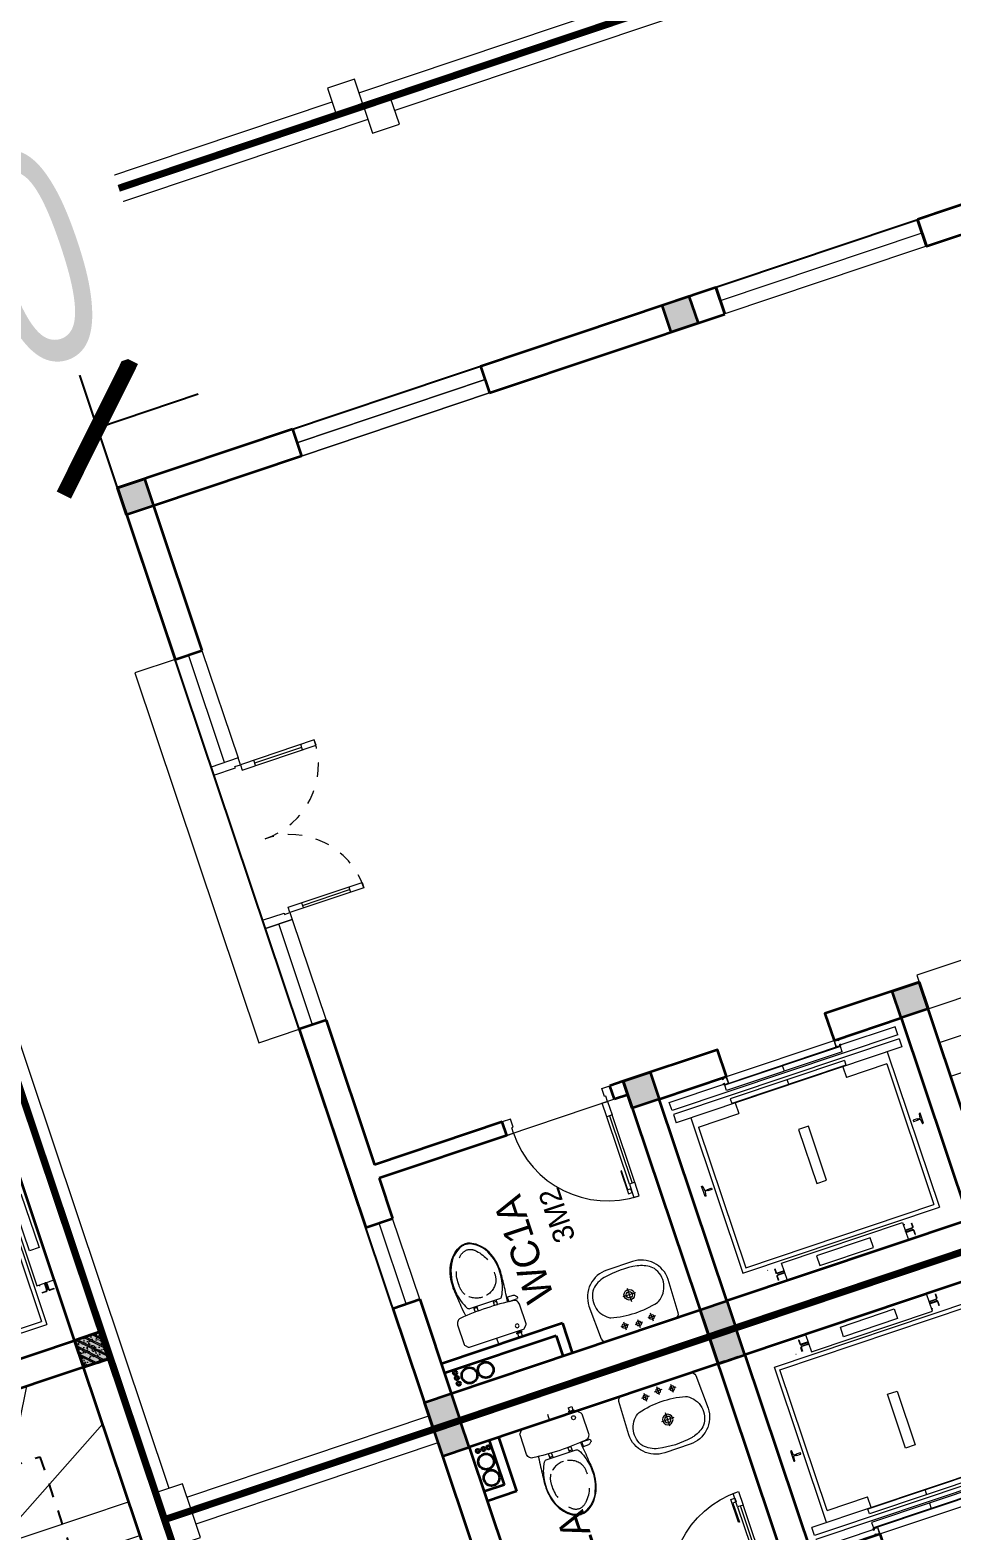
# Model space of a CAD drawing. Header units: metres. Extents: x 568336 to 569219, y 2065964 to 2066430.
# Drawn here: x 568581.2 to 568587.7, y 2066244.01 to 2066254.59 of the extents above; entities that cross this region are included whole.
import ezdxf

# ---------------------------------------------------------------- set-up
doc = ezdxf.new("R2010")
doc.units = ezdxf.units.M
for name, pattern in [('$AUDIT_BAD_LTYPE2', [0]), ('CENTER', [2, 1.25, -0.25, 0.25, -0.25]), ('DASHDOT2', [0.5, 0.25, -0.125, 0, -0.125]), ('HIDDEN', [0.375, 0.25, -0.125]), ('xref-thap C (mb tang 32-2)$0$HIDDEN', [0.375, 0.25, -0.125])]:
    doc.linetypes.add(name, pattern=pattern)
doc.layers.get('0').update_dxf_attribs({"linetype": 'CONTINUOUS'})
doc.layers.get('DEFPOINTS').update_dxf_attribs({"linetype": 'CONTINUOUS'})
doc.layers.add('-AREA', color=2, linetype='CONTINUOUS', plot=False)
for name, color, linetype, lineweight in [('-CENTER', 143, 'CENTER', 13), ('-CONCRETE', 1, 'CONTINUOUS', 35), ('-DIM', 9, 'CONTINUOUS', 13), ('-DOOR', 137, 'CONTINUOUS', 9), ('-FURNITURE', 46, 'CONTINUOUS', 9), ('-HATCH', 8, 'CONTINUOUS', 5), ('-LINE1', 7, 'CONTINUOUS', 18), ('-LINE2', 252, 'CONTINUOUS', 9), ('-STEEL1', 1, 'CONTINUOUS', 35), ('-TEXT', 7, 'CONTINUOUS', 15), ('-WALL', 4, 'CONTINUOUS', 35), ('text', 7, 'CONTINUOUS', 13), ('TEXT25', 2, 'CONTINUOUS', 13)]:
    doc.layers.add(name, color=color, linetype=linetype, lineweight=lineweight)
doc.layers.add('-RANH GIOI LO DAT', color=12, linetype='CONTINUOUS')
doc.layers.add('1-NETMANH', color=8, linetype='CONTINUOUS')
doc.styles.add('KTHUOC', font='', dxfattribs={"width": 0.8})
doc.styles.add('SVN_AVO_thuong', font='')
doc.styles.add('T1', font='', dxfattribs={"height": 200})
doc.styles.add('vnavanth', font='', dxfattribs={"width": 0.8})
doc.styles.get('KTHUOC').set_extended_font_data('.VnArial NarrowH')
doc.styles.get('SVN_AVO_thuong').set_extended_font_data('SVN-Avo')
doc.styles.get('T1').set_extended_font_data('VNgeometric Light')
doc.styles.get('vnavanth').set_extended_font_data('.VnAvantH')
doc.dimstyles.new('tien', dxfattribs={"dimscale": 0, "dimtxt": 1.5, "dimasz": 0.75, "dimexe": 0.45, "dimexo": 0, "dimgap": 0.25, "dimtad": 1, "dimzin": 1, "dimtxsty": 'KTHUOC', "dimblk1": 'ARCHTICK', "dimblk2": 'ARCHTICK', "dimsah": 1, "dimcen": 1, "dimdle": 0.45, "dimclrd": 37, "dimclre": 37, "dimclrt": 7, "dimaunit": 1, "dimadec": 0, "dimazin": 0, "dimtfac": 1, "dimtix": 1, "dimtofl": 0, "dimtmove": 2, "dimatfit": 3, "dimldrblk": 'ARCHTICK', "dimfxl": 1, "dimtfill": 1, "dimtolj": 1, "dimtzin": 1, "dimarcsym": 0})

# ---------------------------------------------------------------- blocks, each defined once
blk = doc.blocks.new('X-5M-DH-2-CORE$0$A$C75E80C28')
at = {"layer": '-LINE2', "linetype": 'Continuous', "ltscale": 2}
for p, q in [((-510.0000099998433, -21.5000000000291), (-510.0000099998579, -50.60000000000582)), ((-506.8000099998899, -21.5000000000291), (-510.0000099998433, -21.5000000000291)), ((-510.0000099998579, -108.5000000000291), (-510.0000099998433, -79.39999999999418)), ((-506.8000099998899, -21.5000000000291), (-506.8000099999044, -50.60000000000582)), ((-506.8000099999044, -108.5000000000291), (-506.8000099998899, -79.39999999999418)), ((-456.2000100000296, -56.79999999998836), (-500.6000099999364, -56.80000000001746)), ((-456.2000100000441, -60), (-500.600009999951, -60.0000000000291)), ((-456.2000100000296, -70), (-500.6000099999364, -70.0000000000291)), ((-456.2000100000296, -73.19999999995343), (-500.6000099999364, -73.19999999998254)), ((-453.2000100000441, -63), (-453.2000100000296, -67)), ((-450.0000099998579, -63), (-450.0000099998433, -67)), ((450.0000100000616, -63), (450.0000100000761, -67)), ((453.200010000015, -63), (453.2000100000296, -67)), ((456.2000100000296, -56.79999999998836), (500.6000100000529, -56.79999999998836)), ((456.200010000015, -60), (500.6000100000383, -60)), ((456.2000100000296, -70), (500.6000100000529, -70)), ((456.2000100000296, -73.19999999995343), (500.6000100000529, -73.19999999995343)), ((506.8000100001227, -21.5), (510.0000100000761, -21.5)), ((506.8000100001227, -21.5), (506.8000100001082, -50.59999999997672)), ((506.8000100001227, -108.5), (506.8000100001227, -79.39999999996508)), ((510.0000100000761, -21.5), (510.0000100000616, -50.59999999997672)), ((510.0000100000761, -108.5), (510.0000100000761, -79.39999999996508)), ((-731.0000002632733, -148.9999999649008), (730.9999997367267, -148.9999999649299)), ((-731.0000002698944, -1304.999999934109), (-731.0000002632733, -148.9999999649008)), ((-700.0000002632733, -178.9999999649008), (699.9999997367267, -178.9999999649299)), ((-700.0000002699089, -1224.999999934109), (-700.0000002632733, -178.9999999649008)), ((-556.8000102631631, -112.4999999912397), (-560.0000102631166, -112.4999999912397)), ((456.800009736864, -112.4999999912397), (460.0000097368174, -112.4999999912397)), ((699.9999997300911, -1224.999999934109), (699.9999997367267, -178.9999999649299)), ((730.9999997301056, -1304.999999934109), (730.9999997367267, -148.9999999649299)), ((-700.0000002699089, -1224.999999934109), (-400.0000002699089, -1224.999999934138)), ((-400.0000002698944, -1304.999999934138), (-400.0000002699089, -1224.999999934138)), ((699.9999997300911, -1224.999999934109), (399.9999997300911, -1224.999999934109)), ((399.9999997301056, -1304.999999934109), (399.9999997300911, -1224.999999934109)), ((839.9999997301056, -1304.999999934109), (-840.0000002698944, -1304.999999934109)), ((-840.0000002698944, -1364.999999934109), (-840.0000002698944, -1304.999999934109)), ((839.9999997301056, -1364.999999934109), (-840.0000002698944, -1364.999999934109)), ((424.9999997301056, -1308.999999934109), (-425.0000002698944, -1308.999999934109)), ((-425.0000002699089, -1342.999999934109), (-425.0000002698944, -1308.999999934109)), ((424.9999997300911, -1342.999999934109), (-425.0000002699089, -1342.999999934109)), ((-2.6989437174052e-07, -1308.999999934109), (-2.699089236557484e-07, -1342.999999934109)), ((424.9999997300911, -1342.999999934109), (424.9999997301056, -1308.999999934109)), ((839.9999997301056, -1364.999999934109), (839.9999997301056, -1304.999999934109)), ((839.9999997301056, -1394.999999934109), (-840.0000002698944, -1394.999999934109)), ((-840.0000002698944, -1394.999999934109), (-840.0000002698944, -1454.999999934109)), ((-840.0000002698944, -1454.999999934109), (-435.0000002698944, -1454.999999934109)), ((-435.0000002698944, -1449.999999934109), (-435.0000002699089, -1459.999999934109)), ((-435.0000002698944, -1449.999999934109), (-400.0000002698944, -1449.999999934138)), ((-435.0000002699089, -1459.999999934109), (-425.0000002699089, -1459.999999934109)), ((-433.4000002698012, -1451.599999934086), (-433.4000002698012, -1458.399999934074)), ((-433.4000002698012, -1451.599999934086), (-401.6000002697547, -1451.599999934086)), ((-433.4000002698012, -1458.399999934074), (-425.0000002698944, -1458.399999934074)), ((429.9999997300911, -1405.999999934138), (-430.0000002699089, -1405.999999934109)), ((-430.0000002699089, -1405.999999934109), (-430.0000002698944, -1445.999999934109)), ((429.9999997301056, -1445.999999934138), (-430.0000002698944, -1445.999999934109)), ((-425.0000002698944, -1458.399999934074), (-425.0000002699089, -1459.999999934109)), ((-401.6000002697547, -1451.599999934086), (-401.6000002697256, -1498.399999934074)), ((399.9999997301056, -1449.999999934109), (-400.0000002698944, -1449.999999934138)), ((-400.0000002698944, -1449.999999934138), (-400.0000002698653, -1499.999999934138)), ((-2.699089236557484e-07, -1405.999999934109), (-2.6989437174052e-07, -1445.999999934109)), ((399.9999997301056, -1449.999999934109), (399.9999997301347, -1499.999999934109)), ((434.9999997301056, -1449.999999934109), (399.9999997301056, -1449.999999934109)), ((401.5999997301988, -1451.599999934086), (401.5999997302279, -1498.399999934074)), ((433.3999997302453, -1451.599999934086), (401.5999997301988, -1451.599999934086)), ((433.3999997302453, -1458.399999934074), (424.9999997301056, -1458.399999934074)), ((424.9999997301056, -1458.399999934074), (424.9999997301056, -1459.999999934109)), ((434.9999997301056, -1459.999999934109), (424.9999997301056, -1459.999999934109)), ((429.9999997300911, -1405.999999934138), (429.9999997301056, -1445.999999934138)), ((433.3999997302453, -1451.599999934086), (433.3999997302453, -1458.399999934074)), ((434.9999997301056, -1449.999999934109), (434.9999997301056, -1459.999999934109)), ((839.9999997301056, -1454.999999934109), (434.9999997301056, -1454.999999934109)), ((839.9999997301056, -1394.999999934109), (839.9999997301056, -1454.999999934109)), ((-435.0000002698653, -1489.999999934109), (-435.0000002698653, -1499.999999934109)), ((-435.0000002698653, -1489.999999934109), (-425.0000002698653, -1489.999999934109)), ((-435.0000002698653, -1499.999999934109), (-400.0000002698653, -1499.999999934138)), ((-433.4000002697721, -1491.599999934086), (-433.4000002697721, -1498.399999934074)), ((-433.4000002697721, -1491.599999934086), (-425.0000002698653, -1491.599999934086)), ((-433.4000002697721, -1498.399999934074), (-401.6000002697256, -1498.399999934074)), ((-425.0000002698653, -1489.999999934109), (-425.0000002698653, -1491.599999934086)), ((434.9999997301347, -1499.999999934109), (399.9999997301347, -1499.999999934109)), ((433.3999997302744, -1498.399999934074), (401.5999997302279, -1498.399999934074)), ((424.9999997301347, -1489.999999934109), (424.9999997301347, -1491.599999934086)), ((434.9999997301347, -1489.999999934109), (424.9999997301347, -1489.999999934109)), ((433.3999997302744, -1491.599999934086), (424.9999997301347, -1491.599999934086)), ((433.3999997302744, -1491.599999934086), (433.3999997302744, -1498.399999934074)), ((434.9999997301347, -1489.999999934109), (434.9999997301347, -1499.999999934109))]:
    blk.add_line(p, q, dxfattribs=at)
for points in [[(-450.0000000000146, 0), (-450, -130), (450, -130), (449.9999999999854, 0)], [(-200, -29), (200.0000000001164, -29), (200.0000000001164, -101), (-200, -101)], [(-36.0000002632587, -583.9999999649008), (35.9999997367413, -583.9999999649008), (35.99999973675585, -983.9999999649008), (-36.00000026324415, -983.9999999649008)]]:
    blk.add_lwpolyline(points, close=True, dxfattribs=at)
for points in [[(-780.0000002632587, -788.9999999649008), (-751.0000002632587, -788.9999999649299, 0.414213562373095), (-750.0000002632733, -787.9999999649008), (-750.0000002632587, -783.9999999649008), (-750.0000002632587, -779.9999999649008, 0.414213562373095), (-751.0000002632733, -778.9999999649299), (-780.0000002632733, -778.9999999649881, -0.2569775838576673), (-784.1207396915852, -781.9399999648449), (-797.9000002631656, -781.939999964874, -0.414213562373095), (-800.9000002631656, -778.939999964874), (-804.0000002632587, -749.4999999649008, 0.414213562373095), (-807.0000002632587, -746.4999999649008), (-812.0000002632587, -746.4999999649008), (-812.0000002632587, -783.9999999649008), (-812.0000002632587, -821.4999999649008), (-807.0000002632587, -821.4999999649008, 0.414213562373095), (-804.0000002632587, -818.4999999649008), (-800.9000002631656, -789.0599999648693, -0.414213562373095), (-797.9000002631656, -786.0599999648693), (-784.1207396915852, -786.0599999648402, -0.2569775838576673), (-780.0000002632587, -788.9999999647553)], [(779.9999997367413, -788.9999999649299), (750.9999997367413, -788.9999999649008, -0.414213562373095), (749.9999997367267, -787.9999999649299), (749.9999997367413, -783.9999999649299), (749.9999997367413, -779.9999999649299, -0.414213562373095), (750.9999997367267, -778.9999999649008), (779.9999997368432, -778.9999999650172, 0.2569775838576673), (784.1207391653006, -781.939999964874), (797.899999736881, -781.9399999648449, 0.414213562373095), (800.899999736881, -778.9399999648449), (803.9999997367413, -749.4999999649008, -0.414213562373095), (806.9999997367413, -746.4999999649008), (811.9999997367413, -746.4999999649008), (811.9999997367413, -783.9999999649008), (811.9999997367413, -821.4999999649008), (806.9999997367413, -821.4999999649008, -0.414213562373095), (803.9999997367413, -818.4999999649008), (800.899999736881, -789.0599999648402, 0.414213562373095), (797.899999736881, -786.0599999648402), (784.1207391653006, -786.0599999648693, 0.2569775838576672), (779.9999997368577, -788.9999999647844)]]:
    blk.add_lwpolyline(points, format="xyb", dxfattribs=at)
for centre, radius, start, end in [((-500.600009999951, -50.60000000000582), 9.400000000001475, 180, 270), ((-500.6000099999364, -79.39999999999418), 9.399999999997844, 90, 180), ((-500.600009999951, -50.60000000000582), 6.200000000004374, 180, 270), ((-500.6000099999364, -79.39999999999418), 6.19999999999734, 90, 180), ((-456.2000100000441, -63), 6.19999999999713, 0, 90), ((-456.2000100000441, -63), 3.000000000000045, 0, 90), ((-456.2000100000296, -67), 6.20000000000076, 270, 0), ((-456.2000100000296, -67), 2.999999999999834, 270, 0), ((456.200010000015, -63), 6.19999999999713, 90, 180), ((456.2000100000296, -67), 6.20000000000076, 180, 270), ((456.200010000015, -63), 3.000000000000045, 90, 180), ((456.2000100000296, -67), 2.999999999999834, 180, 270), ((500.6000100000383, -50.59999999997672), 6.200000000004374, 270, 0), ((500.6000100000383, -50.59999999997672), 9.400000000001475, 270, 0), ((500.6000100000529, -79.39999999996508), 9.399999999997844, 0, 90), ((500.6000100000529, -79.39999999996508), 6.19999999999734, 0, 90)]:
    blk.add_arc(centre, radius, start, end, dxfattribs=at)
blk = doc.blocks.new('A$C5C575821')
at = {"layer": '-CONCRETE'}
h = blk.add_hatch(color=256, dxfattribs=at)
h.dxf.hatch_style = 1
h.paths.add_polyline_path([(-0.00237559899687767, 200.0000000000146), (-0.00237559899687767, 1.455191522836685e-11), (199.9976244010031, 1.455191522836685e-11), (199.9976244010031, 200.0000000000146)])
blk.add_lwpolyline([(-0.00237559899687767, 1.455191522836685e-11), (199.9976244010031, 1.455191522836685e-11), (199.9976244010031, 200.0000000000146), (-0.00237559899687767, 200.0000000000146)], close=True, dxfattribs=at)
blk = doc.blocks.new('A$C3F71457E')
at = {"layer": '-CONCRETE'}
blk.add_lwpolyline([(-8.760252967476845e-09, -100.0000002632005), (0, 400), (-1500, 400.0000000000582), (-1500.00000001755, -1399.999999999942), (-1.754960976541042e-08, -1400), (-7.895869202911854e-08, -900.0000002632005), (199.9999999912397, -900.0000002982852), (199.9999999824504, -1600), (-1700.00000001755, -1600), (-1700, 600), (200, 600), (199.9999999912397, -100.0000002982852), (6.140908226370811e-08, -100.0000002632005)], dxfattribs=at)
at = {"layer": '-LINE1'}
blk.add_line((-7.895869202911854e-08, -900.0000002632005), (-8.760252967476845e-09, -100.0000002632005), dxfattribs=at)
at = {"layer": '-WALL'}
for p in [(-1699.997624401003, 399.9999999999854), (0.00237559899687767, 399.9999999999854), (-1699.997624401081, -1599.999999999959), (0.002375601565972829, -1600.000000021305)]:
    blk.add_blockref('A$C5C575821', p, dxfattribs=at)
at = {"color": 2, "rotation": 90}
blk.add_blockref('X-5M-DH-2-CORE$0$A$C75E80C28', (-1500.00000000876, -499.9999999999418), dxfattribs=at)
blk = doc.blocks.new('A$C18091ED7')
for p, q in [((9.957147995010018e-09, -42.13376978135784), (0, -3.786117304116488e-07)), ((146.1412317672475, -26.59467297248193), (179.181621938591, -26.59467296488583)), ((146.1412317672475, -26.59467297248193), (146.1412317680188, -30.17859706786112)), ((146.1412317680188, -30.17859706786112), (165.7503655985456, -30.17859706340823)), ((153.0594147269658, -36.79204952501459), (146.1412317680188, -30.17859706786112)), ((152.3191092506386, -2.717133611440659e-07), (152.3191092568413, -26.59467297093943)), ((152.3191092506386, -2.717133611440659e-07), (179.1816219322718, -2.654269337654114e-07)), ((153.0594147269658, -36.79204952501459), (165.7503656001572, -36.79204952192958)), ((153.0594147275151, -39.73033438943094), (153.0594147269658, -36.79204952501459)), ((153.0594147275151, -39.73033438943094), (178.4413164740145, -39.73033438349376)), ((153.0594147275151, -39.73033438943094), (178.4413164740145, -39.73033438349376)), ((153.0594147275151, -39.73033438943094), (153.0594147281554, -42.13376974494895)), ((185.3594994290725, -30.17859705851879), (165.7503655985456, -30.17859706340823)), ((178.4413164733487, -36.79204951884458), (165.7503656001572, -36.79204952192958)), ((185.3594994290725, -30.17859705851879), (178.4413164733487, -36.79204951884458)), ((178.4413164733487, -36.79204951884458), (178.4413164740145, -39.73033438349376)), ((178.4413164740145, -39.73033438349376), (178.4413164746547, -42.1337697392446)), ((179.1816219322718, -2.654269337654114e-07), (179.181621938591, -26.59467296488583)), ((179.181621938591, -26.59467296488583), (185.3594994283012, -26.59467296337243)), ((185.3594994283012, -26.59467296337243), (185.3594994290725, -30.17859705851879)), ((-83.25994817525861, -267.3592828898691), (-83.259948167517, -299.9634285944048)), ((-83.25994817257379, -278.4883151478134), (-83.25994817046012, -287.6388527823146)), ((-60.91100930959874, -290.0299398849311), (-83.25994816994717, -290.0299398901407)), ((-62.88950393904452, -265.3807882612164), (-81.28145355204106, -265.3807882657275)), ((-60.91100931491019, -267.3592828844266), (-60.91100930728498, -299.9634285889624)), ((60.9110093945892, -267.3592828557594), (60.9110094022144, -299.9634285600623)), ((60.91100939990065, -290.029939856031), (83.25994826024908, -290.0299398510542)), ((62.88950401780676, -265.3807882316178), (81.2814536308033, -265.3807882273395)), ((83.25994825493763, -267.3592828505498), (83.25994826256283, -299.9634285550856)), ((83.25994825750604, -278.488315108727), (83.2599482596197, -287.6388527429954)), ((165.3959958605519, -261.9873972070927), (165.3959958671003, -289.7349902229907)), ((167.8691141396885, -259.5142789271486), (228.0810223811895, -259.5142789128586)), ((167.8691141472664, -292.2081085020036), (206.7175896017579, -292.2081084926904)), ((230.5541406641933, -274.3229751045001), (230.5541406613593, -261.9873971916386))]:
    blk.add_line(p, q)
for points in [[(230.0000000517721, -218.5046414944518, -0.1374073801801567), (225.4781190853137, -234.6482587013161), (221.7949787454636, -240.7070387715066, -0.2360805181595358), (198.2560902649639, -255.4947853636986, -0.0519608230665726), (-198.2560901437319, -255.4947854572965, -0.236080518165078), (-221.7949786317113, -240.7070388760185), (-225.4781189743626, -234.6482588077488, -0.1374073801809237), (-229.9999999484608, -218.5046416030382), (-229.9999999831671, -71.98694829508895, -0.1989123673786679), (-226.3782021181105, -63.2431547633314), (-208.8906150607545, -45.75556769772083, -0.1989123673792025), (-200.1468215308087, -42.13376982865157), (9.971699910238385e-09, -42.13376978135784), (200.1468215506357, -42.13376973403501, -0.1989123673792025), (208.8906150822841, -45.75556759897154), (226.3782021480001, -63.24315465634572, -0.1989123673791691), (230.0000000170658, -71.98694818626973)], [(144.14367173758, -618.9627606730501, -0.2124047892419209), (26.30999211127346, -734.491494372196, -0.0276853236339062), (-0.5628229983012716, -738.609219571983, -0.0222792448073508), (-26.30999181118386, -734.4914943844487, -0.2124047892421136), (-144.1436714920528, -618.9627607410075, -0.1427957259999892), (-167.2376623962118, -428.0139674870588, -0.0930051380368448), (-127.9331820271946, -309.1271633332653, -0.2564387014614383), (-111.240849547703, -299.9634286007786), (4.746470949612558e-08, -299.9634285748762), (111.2408496426324, -299.9634285482753, -0.2564387014619951), (127.933182126606, -309.1271632729331, -0.0930051380368741), (167.2376625517572, -428.0139674081001, -0.1427957260000456)]]:
    blk.add_lwpolyline(points, format="xyb", close=True)
at = {"linetype": 'xref-thap C (mb tang 32-2)$0$HIDDEN', "ltscale": 100}
blk.add_lwpolyline([(61.00044987679576, -669.0176259216969, -0.1990312026443698), (1.417429302819073e-07, -698.769823720475, -0.1990312026443799), (-61.00044960746891, -669.0176259504806, -0.2189240232571595), (-131.9321382956405, -478.313622940972, -0.1537914605682739), (-112.4681372026971, -403.989815428853, -0.2367011859554165), (5.876427167095244e-08, -347.5870280214876, -0.2367011859554843), (112.4681373467611, -403.9898153757968, -0.1537914605681893), (131.9321384748619, -478.313622878748, -0.2189240232571754)], format="xyb", close=True, dxfattribs=at)
blk.add_circle((165.7503656100234, -78.39166221523192), 13.90362011701458)
for centre, radius, start, end in [((-81.28145355158267, -267.3592828894034), 1.978494623656905, 90.00000001354867, 180.0000000133402), ((-62.88950393858613, -267.3592828848923), 1.978494623656905, 1.334021322268115e-08, 90.00000001354867), ((62.88950401826514, -267.3592828552937), 1.978494623656905, 90.00000001354867, 180.0000000133402), ((81.28145363126168, -267.3592828510155), 1.978494623656905, 1.334021322268115e-08, 90.00000001354867), ((167.8691141402633, -261.9873972065106), 2.473118279571131, 90.00000001354867, 180.0000000133402), ((167.8691141466952, -289.7349902224087), 2.473118279571131, 180.0000000133402, 270.0000000135486), ((206.717589598069, -276.6690117186226), 15.53909677420133, 270.0000000135486, 306.4658507565522), ((168.3527972659103, -224.7572911087773), 80.08895368617857, 306.4658507565522, 320.3122930343796), ((228.0810223845983, -274.3229751050822), 2.473118279571131, 320.3122930343796, 1.334021322268115e-08)]:
    blk.add_arc(centre, radius, start, end)
for points, knots in [([(-155.6468228230951, -259.4535552573798), (-156.6353001506941, -267.2522313103836), (-164.2940232875517, -328.394745314552), (-169.1545302536251, -385.0939582949213), (-183.68571763406, -527.7705276800843), (-135.602968026873, -679.1126648240606), (-50.29344375100118, -735.2493608418445), (-19.70048385594782, -741.0901266933652), (1.531116140540689e-07, -743.6724421556864)], [130.6139379315478, 130.6139379315478, 130.6139379315478, 130.6139379315478, 152.8521090939923, 311.1293507817257, 417.703951170228, 561.3833927516608, 697.6926317810714, 710.812262267882, 710.812262267882, 710.812262267882, 710.812262267882]), ([(155.6468228994709, -259.4535551877343), (156.6353002305841, -267.2522312389628), (164.2940233960289, -328.3947452375724), (169.1545303888706, -385.0939582149149), (183.6857178367027, -527.7705275934422), (135.6029683008201, -679.1126647599449), (50.29344405157826, -735.2493608178338), (19.70048415924612, -741.0901266841101), (1.530679583083838e-07, -743.6724421554536)], [130.613937934949, 130.613937934949, 130.613937934949, 130.613937934949, 152.8521090939923, 311.1293507817257, 417.703951170228, 561.3833927516608, 697.6926317810714, 710.812262267882, 710.812262267882, 710.812262267882, 710.812262267882])]:
    blk.add_open_spline(points, degree=3, knots=knots)
blk = doc.blocks.new('*U18')
at = {"linetype": '$AUDIT_BAD_LTYPE2'}
for p, q in [((70, 100), (69.99999999999999, 599.9999999999982)), ((89.99999999999999, 599.9999999999982), (90, 100))]:
    blk.add_line(p, q, dxfattribs=at)
for points in [[(49.99999999999999, 599.9999999999982), (89.99999999999999, 599.9999999999982), (89.99999999999999, 699.9999999999982), (49.99999999999999, 699.9999999999982), (49.99999999999999, 599.9999999999982)], [(49.99999999999999, 602.9059272893337), (50, 100)], [(50, 100), (90, 100), (90, 0), (50, 0), (50, 100)]]:
    blk.add_lwpolyline(points)
for points in [[(118.2698876160139, 494.5156181119073), (118.2698876160139, 664.1349438079906), (89.99999999999999, 664.1349438079906), (89.99999999999999, 635.8650561920058), (112.6159100928053, 635.8650561920058), (112.6159100928053, 494.5156181119073)], [(0, 0), (50, 0), (50, -40), (60, -40), (60, -100.0001724930698), (0, -100.0001724930698)], [(799.9999999999982, 7.105427357601134e-15), (749.9999999999982, 7.105427357601134e-15), (749.9999999999982, -40), (739.9999999999982, -40), (739.9999999999982, -100.0001724930698), (799.9999999999982, -100.0001724930698)]]:
    blk.add_lwpolyline(points, close=True)
at = {"linetype": '$AUDIT_BAD_LTYPE2', "ltscale": 0.3}
blk.add_arc((50, 0), 699.9999999999982, 0, 90, dxfattribs=at)
blk = doc.blocks.new('A$C4ace49fd')
for p, q in [((195.0000362145074, 382.7262792410475), (195.0000362145074, 442.8621556685976)), ((267.3150646772119, 428.5036235379957), (323.9098246101057, 428.5036235379957)), ((295.0000362145074, 397.7262792410038), (295.0000362145074, 457.8621556685684)), ((395.0000362144201, 382.7262792410475), (395.0000362144201, 442.8621556685976)), ((167.3150646772119, 413.5036235380248), (223.9098246101057, 413.5036235380248)), ((367.3150646772119, 413.5036235380248), (423.909824610193, 413.5036235380248)), ((248.878101051203, 214.809703738807), (342.0929997641942, 214.809703738807)), ((295.0000362145074, 165.4084015273256), (295.0000362145074, 263.9644212280764))]:
    blk.add_line(p, q)
for points in [[(0, 199.9999999999854, 0.4142135623730951), (200, -1.455191522836685e-11), (389.9999999999418, -1.455191522836685e-11, 0.4142135623730951), (589.9999999999418, 199.9999999999854), (581.0512658710359, 446.0901885431813, 0.4097994549518753), (551.0711533617578, 474.9999999999854), (38.92891906714067, 474.9999999999854, 0.4036072201438357), (8.94873412878951, 446.0901885431813)], [(176.634552330419, 39.7484321846714, 0.09077342783643912), (424.2613903667079, 42.82284094158967, 0.1498865017082378), (521.3666006048443, 96.04628407930431, 0.4307216577035757), (481.9063814581605, 321.2626293200155, 0.08063720347495155), (470.217626080208, 326.5247144485911, 0.1277315864282508), (124.5233141639037, 329.2879201060714, 0.07420783728193123), (113.6209024494747, 324.7523191320797, 0.4430921134254459), (68.63339939509751, 96.04628407930431, 0.1336395095905137), (154.042415008531, 45.63158827564621, 0.0336171722527546)]]:
    blk.add_lwpolyline(points, format="xyb", close=True)
for centre, radius in [((195.0000362145074, 413.5036235380248), 17.5), ((295.0000362145074, 428.5036235379957), 17.5), ((395.0000362144201, 413.5036235380248), 17.5), ((295.0000362145074, 214.809703738807), 37.50000000000001), ((295.0000362145074, 214.809703738807), 22.50000000000001), ((295.0000362145074, 214.809703738807), 22.50000000000001)]:
    blk.add_circle(centre, radius)
blk = doc.blocks.new('M17-T1')
at = {"layer": '-CONCRETE'}
for centre, radius in [((204858.0021091265, -22268.51409283467, 5.66516857499076e-09), 55), ((204978.8445593317, -22268.51409283467, 5.66516857499076e-09), 55), ((205069.3413674294, -22237.68733486068, 5.66516857499076e-09), 13), ((205069.3413674294, -22279.43675287673, 5.66516857499076e-09), 13), ((205069.3413674294, -22317.70673982659, 5.66516857499076e-09), 13)]:
    blk.add_circle(centre, radius, dxfattribs=at)
at = {"layer": '-LINE1', "ltscale": 10}
blk.add_lwpolyline([(205112.6449371913, -20188.65296813799), (205312.6449371913, -20188.65296813799), (205312.6449371913, -19988.65296813799), (205112.6449371913, -19988.65296813799)], close=True, dxfattribs=at)
at = {"layer": '-LINE1'}
blk.add_lwpolyline([(205212.6449372232, -21988.65296802623), (205212.6449371945, -20188.65296813799)], dxfattribs=at)
at = {"layer": '-RANH GIOI LO DAT', "linetype": 'HIDDEN', "ltscale": 10, "const_width": 50}
blk.add_lwpolyline([(199311.2922678299, -37992.77481386682), (205312.6449374761, -37853.14986137766), (205312.6449371913, -19988.65296813799), (194312.6449370133, -19988.65296804917), (194312.6449368876, -33109.07124499034)], close=True, dxfattribs=at)
at = {"layer": '-WALL'}
for p, q in [((205312.6449371875, -21988.65296803042), (204292.644937185, -21988.65296803042)), ((205312.6449371875, -35452.50040426978), (205312.6449371875, -21988.65296803042)), ((205112.6449371875, -22188.65296803042), (204292.6449371849, -22188.65296803042)), ((204712.6449373978, -22408.65296804835), (204712.6449373978, -22188.65296804858)), ((204782.6449373978, -22338.65296804835), (204782.6449373978, -22188.65296804835)), ((205112.6449371875, -24088.65296803042), (205112.6449371875, -22188.65296803042)), ((204712.6449373978, -22408.65296804835), (205112.6449371875, -22408.65296804835)), ((204782.6449373978, -22338.65296804835), (205112.6449371875, -22338.65296804835)), ((205112.6449371875, -24038.81714547053), (205112.6449371875, -24188.65296803042))]:
    blk.add_line(p, q, dxfattribs=at)
at = {"layer": '-DOOR', "xscale": -1, "rotation": 270}
blk.add_blockref('*U18', (203512.6449371674, -23938.81714544911), dxfattribs=at)
at = {"layer": '-FURNITURE', "rotation": 270}
blk.add_blockref('A$C18091ED7', (205154.7787069688, -22785.68728332315), dxfattribs=at)
at = {"layer": '-FURNITURE', "xscale": -1, "rotation": 270}
blk.add_blockref('A$C4ace49fd', (204637.6449371875, -23872.27198272152), dxfattribs=at)
at = {"layer": '-WALL'}
blk.add_blockref('A$C5C575821', (205112.6473128033, -22188.65297044395), dxfattribs=at)
at = {"layer": '-WALL', "rotation": 180}
blk.add_blockref('A$C3F71457E', (203612.6449371699, -25638.81714547053), dxfattribs=at)
at = {"layer": '-TEXT', "color": 2, "style": 'vnavanth'}
blk.add_text('wc1A', height=199.9591899200177, dxfattribs=at).set_placement((203675.8483212982, -22809.25628053956))
blk = doc.blocks.new('*U45')
for p, q in [((-1110.000000000007, 450.0000000000036), (-1150.000000000007, 450.0000000000036)), ((-1130.000000000007, 100), (-1130.000000000007, 450.0000000000036)), ((-89.99999999999997, 450.0000000000036), (-49.99999999999996, 450.0000000000036)), ((-70, 100), (-69.99999999999997, 450.0000000000036)), ((-1110.000000000007, 100), (-1150.000000000007, 100)), ((-90, 100), (-50, 100))]:
    blk.add_line(p, q)
for points in [[(-1150.000000000007, 0), (-1110.000000000007, 0), (-1110.000000000007, 550.0000000000036), (-1150.000000000007, 550.0000000000036)], [(-50, 0), (-90, 0), (-89.99999999999997, 550.0000000000036), (-49.99999999999996, 550.0000000000036)], [(-1200.000000000007, -200.0526511982753), (-1140.000000000007, -200.0526511982753), (-1140.000000000007, -40), (-1150.000000000007, -40), (-1150.000000000007, 0), (-1200.000000000007, 0)], [(0, -200.0526511982753), (-60, -200.0526511982753), (-60, -40), (-50, -40), (-50, 0), (0, 0)]]:
    blk.add_lwpolyline(points, close=True)
at = {"linetype": 'HIDDEN', "ltscale": 0.1}
for centre, radius, start, end in [((-1150.000000000894, -9.604186855958593e-10), 550.0000000010929, 7.0167092985349e-15, 89.99996073224847), ((-49.99999999985441, -2.328580127074637e-10), 550.0000000003703, 90.00003926775153, 180)]:
    blk.add_arc(centre, radius, start, end, dxfattribs=at)
blk = doc.blocks.new('M16-T1')
at = {"layer": '-AREA'}
blk.add_lwpolyline([(202036.3422501265, 31273.43923095104), (195036.3422501348, 31273.43923101895), (195036.3422501348, 44573.4276600494), (202036.3422502678, 44573.42765997164)], close=True, dxfattribs=at)
at = {"layer": '-CONCRETE'}
for centre, radius in [((195316.20337505, 44210.88344784162, 5.66516857499076e-09), 55), ((195285.3766170771, 44301.38025593967, 5.66516857499076e-09), 13), ((195327.1260350931, 44301.38025593921, 5.66516857499076e-09), 13), ((195365.3960220428, 44301.38025593886, 5.66516857499076e-09), 13), ((195316.2033750487, 44090.04099763639, 5.66516857499076e-09), 55)]:
    blk.add_circle(centre, radius, dxfattribs=at)
at = {"layer": '-DOOR'}
for p, q in [((198011.3422502677, 44573.28558036708), (200761.342250268, 44573.21537858958)), ((201836.4355374751, 41873.38599632993), (201836.4355374884, 43273.38599632993)), ((201836.6302221456, 43273.38605163664), (201836.6302052063, 41873.38605163641)), ((201936.4355374751, 41873.38599632877), (201936.4355374884, 43273.38599632877)), ((201936.5222207788, 43273.385996329), (201936.5222038395, 41873.38599632877)), ((202036.414219412, 43273.38599632795), (202036.4142024727, 41873.38599632772)), ((202036.4355374751, 41873.38599632772), (202036.4355374884, 43273.38599632772)), ((201936.8847292633, 40123.42951942608), (201936.7335321004, 38623.15699198504)), ((201837.1696449853, 38123.42767619842), (201837.1604042264, 38623.42767611297)), ((202036.7555932972, 38123.43136484979), (202036.7463525382, 38623.43136476434))]:
    blk.add_line(p, q, dxfattribs=at)
for points in [[(196536.3422502678, 44573.39952366974), (195936.3422502678, 44573.39952367649), (195936.3422502655, 44373.42766004137), (196536.3422502655, 44373.42766003462)], [(198011.3422502679, 44573.23292905686), (198761.3422502679, 44573.23292904848), (198761.3422502656, 44373.28558038187), (198011.3422502657, 44373.28558039025)], [(199961.3422502679, 44573.23292903521), (200761.3422502677, 44573.23292902636), (200761.3422502655, 44373.28558035975), (199961.3422502656, 44373.2855803686)], [(201836.8751746223, 36623.43040159985), (201836.7173830174, 40123.45382540545), (202036.7173840594, 40123.45382536831), (202036.8751756644, 36623.43040156236)]]:
    blk.add_lwpolyline(points, close=True, dxfattribs=at)
for points in [[(195936.3422502666, 44473.42766004137), (196536.3422502666, 44473.4135918523)], [(198011.3422502668, 44473.25925472344), (198761.3422502669, 44473.25925471447)], [(199961.3422502668, 44473.2592547019), (200761.3422502668, 44473.25925469224)]]:
    blk.add_lwpolyline(points, dxfattribs=at)
at = {"layer": '-LINE1'}
for p, q in [((196236.3422502206, 40323.40892854345), (196236.3422501929, 37823.40159131994)), ((196486.3422502206, 40323.40892854065), (196486.3422502095, 39323.40892854065)), ((196736.3422502206, 40323.40892853797), (196736.3422502095, 39323.40892853797)), ((196986.3422502206, 40323.40892853518), (196936.4763799143, 40323.40892853576)), ((196986.3422502095, 39323.40892853506), (196986.3422502206, 40323.40892853518))]:
    blk.add_line(p, q, dxfattribs=at)
at = {"layer": '-LINE1', "ltscale": 10}
for points in [[(195036.3446258684, 46373.42766000016), (195236.3446258684, 46373.42766000016), (195236.3446258684, 46573.42766000016), (195036.3446258684, 46573.42766000016)], [(203836.3446250929, 41873.42766009353), (204036.3446250929, 41873.42766009353), (204036.3446250929, 42073.42766009353), (203836.3446250929, 42073.42766009353)]]:
    blk.add_lwpolyline(points, close=True, dxfattribs=at)
at = {"layer": '-LINE1'}
for points in [[(199336.3446258684, 46473.42765994777), (195236.3446258684, 46473.42765999777)], [(195136.344625874, 46373.42766000016), (195136.3446259235, 44573.42766005028)], [(203936.3446251407, 42073.42766009353), (203936.344625095, 46373.42766009353)], [(200761.342250268, 44573.21537858958), (200761.3422502713, 44873.21537858958), (198011.3422502711, 44873.21537862008), (198011.3422502677, 44573.35578208009)], [(203936.3446251884, 37573.42766009353), (203936.3446251428, 41873.42766009353)]]:
    blk.add_lwpolyline(points, dxfattribs=at)
at = {"layer": '-LINE2'}
blk.add_line((196836.4763805761, 42623.40737224196), (196836.1283376887, 43423.40735857666), dxfattribs=at)
at = {"layer": '-RANH GIOI LO DAT', "linetype": 'HIDDEN', "ltscale": 10, "const_width": 50}
blk.add_lwpolyline([(204036.3446252802, 28918.3209899721), (204036.3446250929, 46573.4276598905), (195036.3446258684, 46573.42766000016), (195036.3446263599, 28708.93076681381)], close=True, dxfattribs=at)
at = {"layer": '-WALL'}
for p, q in [((195936.3422502678, 44573.42766004137), (195036.3422502678, 44573.42766005138)), ((195036.3422501348, 31272.43923103682), (195036.3422502678, 44573.42766005138)), ((195936.3422502678, 44573.42766004137), (195936.3422502655, 44373.42766004137)), ((198011.3422502677, 44573.32605567703), (196536.3422502678, 44573.39952366974)), ((196536.3422502678, 44573.39952366974), (196536.3422502655, 44373.42766003462)), ((198011.3422502655, 44373.36900222546), (198011.3422502677, 44573.32605567703)), ((202036.3422502678, 44573.42765997373), (200761.342250268, 44573.25922008196)), ((200761.342250268, 44573.25922008196), (200761.3422502655, 44373.26234208327)), ((202036.4355374884, 43273.38599632772), (202036.3422502678, 44573.42765997373)), ((195936.3422502655, 44373.42766004137), (195236.3422502655, 44373.42766004906)), ((195236.3422502655, 44373.42766004917), (195236.342250245, 42523.40892855462)), ((195386.3422502563, 43543.42766004743), (195386.3422502599, 44373.42766004929)), ((195456.3422502555, 43473.42766004673), (195456.3422502599, 44373.42766004859)), ((196836.4763799184, 44373.42766003136), (196536.3422502655, 44373.42766003462)), ((196836.4763799198, 43423.40892853693), (196836.4763799185, 44373.42766003136)), ((198011.3422502655, 44373.36900222546), (196936.4763799184, 44373.42766003031)), ((196936.4763799197, 43423.40892855322), (196936.4763799184, 44373.42766003031)), ((201836.3422502655, 44373.42765997595), (200761.3422502655, 44373.26234208327)), ((201836.6302221456, 43273.38599632993), (201836.3422502655, 44373.42765997595)), ((195386.3422502563, 43543.42766004743), (195236.3422502563, 43543.42766004906)), ((195456.3422502555, 43473.42766004673), (195236.3422502556, 43473.42766004906)), ((196836.4763797675, 43423.40892853693), (196936.4765522606, 43423.40892855334)), ((202036.3117118311, 43273.38599632772), (201836.3117118311, 43273.38599632993)), ((196836.4763799211, 42523.40892853565), (196836.476379921, 42623.40892853693)), ((196836.476379899, 42623.40892853693), (196936.4765523921, 42623.40892855334)), ((196936.4763799211, 42523.40892853576), (196936.4763799209, 42623.40892855334)), ((201836.6594866668, 41873.38599632993), (201836.3547239491, 40123.45382540552)), ((202036.5569875499, 41873.38599632772), (201836.55698755, 41873.38599632993)), ((202036.6594866668, 41873.38599632772), (202036.3422502205, 40123.42951942503)), ((202036.3547234264, 40123.43135778268), (201836.3547238006, 40123.42766147899)), ((201837.055443754, 40123.42951942713), (202036.7140147726, 40123.42951942503))]:
    blk.add_line(p, q, dxfattribs=at)
at = {"layer": '-WALL', "color": 250}
blk.add_line((201836.3516385666, 38623.16403231735), (202036.3622264827, 38623.15699198388), dxfattribs=at)
at = {"layer": '-WALL'}
blk.add_lwpolyline([(202036.3622264827, 38623.15699198388), (201836.3446257919, 38623.15699198609), (201836.3446257864, 38123.16403231735), (202036.3622264771, 38123.16403231525)], close=True, dxfattribs=at)
at = {"layer": '-DOOR'}
for name, p, rotation in [('*U45', (198761.3422502656, 44373.21537872369), 180), ('*U18', (196836.476379899, 42623.40737224196), 90.0000000094138)]:
    blk.add_blockref(name, p, dxfattribs=dict(at, rotation=rotation))
at = {"layer": '-FURNITURE', "xscale": -1, "rotation": 90}
blk.add_blockref('A$C18091ED7', (195462.0698307886, 43947.05198496452), dxfattribs=at)
at = {"layer": '-FURNITURE', "rotation": 90.00000000000001}
blk.add_blockref('A$C4ace49fd', (195711.3422502466, 42667.03821149014), dxfattribs=at)
at = {"layer": '-WALL', "xscale": -1}
for p in [(195236.3422502656, 44373.4276600494), (202036.3422502656, 44373.42765997385), (202036.3422502207, 40323.40892847918)]:
    blk.add_blockref('A$C5C575821', p, dxfattribs=at)
at = {"layer": '-WALL', "xscale": -1, "rotation": 180}
blk.add_blockref('A$C3F71457E', (196736.4763799209, 40923.40892853797), dxfattribs=at)
at = {"layer": 'TEXT25'}
for s, height, style, p in [('WC1A', 200, 'SVN_AVO_thuong', (195650.159455255, 43466.55483583885)), ('3M2', 150, 'T1', (195994.5176582365, 43193.4354631491))]:
    blk.add_text(s, height=height, rotation=1.005123984043621e-08, dxfattribs=dict(at, style=style)).set_placement(p)
blk = doc.blocks.new('M10-T1')
at = {"layer": '-LINE1'}
for points in [[(195863.3220136166, -350837.9838428497), (195863.3220131397, -354937.9838423729)], [(195863.3220136166, -355137.9838428497), (195863.3220131397, -359237.9838428497)]]:
    blk.add_lwpolyline(points, dxfattribs=at)
at = {"layer": '-LINE1', "linetype": 'Continuous', "ltscale": 10}
blk.add_lwpolyline([(195763.3220131397, -355137.9838423729), (195963.3220131397, -355137.9838423729), (195963.3220131397, -354937.9838423729), (195763.3220131397, -354937.9838423729)], close=True, dxfattribs=at)
at = {"layer": '-RANH GIOI LO DAT', "linetype": 'HIDDEN', "ltscale": 10, "const_width": 50.00000000000002}
blk.add_lwpolyline([(204763.3220133781, -368083.8869714737), (204763.3220133781, -350637.9838423729), (195763.3220131397, -350637.9838423729), (195763.2125694752, -368293.2797417641)], close=True, dxfattribs=at)
blk = doc.blocks.new('_ArchTick')
at = {"color": 0, "linetype": 'ByBlock', "const_width": 0.15}
blk.add_lwpolyline([(-0.5, -0.5), (0.5, 0.5)], dxfattribs=at)
blk = doc.blocks.new('*D175')
at = {"color": 37, "lineweight": -2, "transparency": 16777216}
for p, q in [((568596.653449346, 2066248.958251309), (568597.5899483934, 2066246.167687226)), ((568584.4098345542, 2066242.219172823), (568597.8733950113, 2066246.737474919)), ((568584.0431231995, 2066244.726290288), (568584.9796222469, 2066241.935726205))]:
    blk.add_line(p, q, dxfattribs=at)
at = {"layer": 'DEFPOINTS', "color": 0, "transparency": 16777216}
for p in [(568596.653449346, 2066248.958251309), (568597.446777856, 2066246.594304382), (568584.0431231995, 2066244.726290288)]:
    blk.add_point(p, dxfattribs=at)
at = {"color": 37, "lineweight": -2, "transparency": 16777216, "xscale": 0.75, "yscale": 0.75, "zscale": 0.75}
for p, rotation in [((568597.446777856, 2066246.594304382), 18.55148950034476), ((568584.8364517095, 2066242.362343361), 198.5514895003448)]:
    blk.add_blockref('_ArchTick', p, dxfattribs=dict(at, rotation=rotation))
at = {"color": 7, "transparency": 16777216, "insert": (568590.7752787704, 2066245.569925748), "char_height": 1.5, "attachment_point": 5, "rotation": 18.55148950034476, "style": 'KTHUOC', "bg_fill": 3, "box_fill_scale": 1.1, "bg_fill_color": 256, "bg_fill_true_color": 13158600, "bg_fill_transparency": 0}
blk.add_mtext('\\A1;13,30 ', dxfattribs=at)
blk = doc.blocks.new('*D177')
at = {"color": 37, "lineweight": -2, "transparency": 16777216}
for p, q in [((568581.8160247646, 2066251.362556752), (568581.5311779393, 2066252.213756593)), ((568581.6739827726, 2066251.787016883), (568582.3852156218, 2066252.025024939)), ((568579.9185030095, 2066250.72756715), (568579.6336561841, 2066251.578766992)), ((568579.7764610174, 2066251.152027282), (568579.0652281685, 2066250.914019227))]:
    blk.add_line(p, q, dxfattribs=at)
at = {"layer": 'DEFPOINTS', "color": 0, "transparency": 16777216}
for p in [(568579.7764610174, 2066251.152027282), (568579.9185030095, 2066250.72756715)]:
    blk.add_point(p, dxfattribs=at)
at = {"color": 37, "lineweight": -2, "transparency": 16777216, "xscale": 0.75, "yscale": 0.75, "zscale": 0.75}
for p, rotation in [((568581.6739827726, 2066251.787016883), 198.5023815481057), ((568579.7764610174, 2066251.152027282), 18.50238154810565)]:
    blk.add_blockref('_ArchTick', p, dxfattribs=dict(at, rotation=rotation))
at = {"color": 7, "transparency": 16777216, "insert": (568580.3598216242, 2066252.561437543), "char_height": 1.5, "attachment_point": 5, "rotation": 18.502381548105642, "style": 'KTHUOC', "bg_fill": 3, "box_fill_scale": 1.1, "bg_fill_color": 256, "bg_fill_true_color": 13158600, "bg_fill_transparency": 0}
blk.add_mtext('\\A1;2,00 ', dxfattribs=at)
at = {"layer": 'DEFPOINTS', "color": 0, "transparency": 16777216}
blk.add_point((568581.8160247646, 2066251.362556752), dxfattribs=at)
blk = doc.blocks.new('A$Cf949713d')
at = {"layer": '-LINE1', "lineweight": 18}
for p, q in [((4.101713756797835, 3250.000324489571), (4.071269666601438, 1250.000324200024)), ((1004.08159186726, 2250.000324489571), (4.052242110366933, 2250.000324489571)), ((1004.081591867027, 2000.000324489643), (4.052242110134102, 2000.000324489643)), ((1004.081591867493, 1750.000324489643), (4.052242110599764, 1750.000324489643)), ((1004.081591867493, 1500.000324489643), (4.052242110599764, 1500.000324489643)), ((1004.081591867493, 1250.000324489658), (4.052242110599764, 1250.000324489658)), ((1004.081591867493, 1000.000324489658), (438.5074325119203, 1000.000324489658))]:
    blk.add_line(p, q, dxfattribs=at)
at = {"layer": '-LINE1'}
for p, q in [((1753.654815993912, 3250.000324489571), (4.101713756797835, 3250.000324489571)), ((1004.08159186726, 2250.000324489578), (426.7313226789993, 3250.000324488647)), ((1004.08159186726, 3250.000324489578), (1004.08159186726, 2250.000324489578)), ((1253.93933324283, 2250.000324489578), (1253.93933324283, 3250.000324489578)), ((1253.93933324283, 3250.000324489578), (1253.93933324283, 2250.000324489578)), ((1503.7970746184, 2250.000324489578), (1503.7970746184, 3250.000324489578)), ((1503.7970746184, 3250.000324489578), (1503.797074618342, 2250.000324489585)), ((1753.654815993912, 2250.000324489578), (1753.654815993912, 3250.000324489578)), ((1753.654815993912, 3250.000324489571), (1753.654815993854, 2200.000324489571)), ((1004.08159186726, 2250.000324489578), (4.101713756943354, 2827.338976301369)), ((1004.081591866707, 780.1918206954942), (1004.08159186726, 2250.000324489571)), ((1004.08159186726, 2250.000324489571), (1753.654815993854, 2250.000324489571)), ((1054.08159186726, 2200.000324489571), (1054.081591867143, 759.1871894446376)), ((1054.08159186726, 2200.000324489571), (1753.654815993854, 2200.000324489571))]:
    blk.add_line(p, q, dxfattribs=at)
at = {"layer": '-WALL'}
for p, q in [((425.7637618370354, 1031.581816884347), (0.0003850747598335147, 1235.290601278452)), ((504.7281945508439, 1160.155448393089), (503.4056394263171, 839.1689376479553)), ((570.4268913173582, 962.3669621986701), (504.7281945508439, 1160.155448393089)), ((503.4056394263171, 839.1689376479553), (425.7637618370354, 1031.581816884347)), ((1054.081591867143, 759.1871894446376), (570.4268913173582, 962.3669621986701))]:
    blk.add_line(p, q, dxfattribs=at)
at = {"layer": '1-NETMANH', "linetype": 'DASHDOT2'}
for p, q in [((4.071016107860487, 1233.342985901632), (4.052242110221414, 0.00032448965794174)), ((438.5074325119203, 1000.000324489658), (4.052242110599764, 1000.000324489658)), ((1004.081591868104, 750.0003244896579), (4.052242111210944, 750.0003244896579)), ((1004.081591866416, 0.00032448965794174), (1004.081591866707, 780.1918206954942)), ((1054.081591867056, 0.00032448965794174), (1054.081591867143, 759.1871894446449)), ((1004.081591868715, 500.0003244896579), (4.052242111822125, 500.0003244896579)), ((1004.081591867231, 250.0003244896579), (4.052242110337829, 250.0003244896579)), ((1054.081591867056, 0.00032448965794174), (4.052242110221414, 0.00032448965794174))]:
    blk.add_line(p, q, dxfattribs=at)
blk.add_lwpolyline([(1331.125210567086, 2750.240522766566), (496.2588641860057, 2750.240522766566), (501.8692660082306, 1250.000324489658), (501.8692660082306, 1250.000324489658), (1004.081591866794, 1500.000324489643), (1004.081591866794, 1500.000324489643)], dxfattribs=at)
at = {"layer": '-TEXT', "color": 2, "style": 'vnavanth'}
for s, p in [('2', (1350.618914397666, 2697.735181333082)), ('1', (1600.476655773178, 2697.735181333082))]:
    blk.add_text(s, height=99.97959496000885, dxfattribs=at).set_placement(p)
blk = doc.blocks.new('18x35')
at = {"layer": '-HATCH'}
h = blk.add_hatch(dxfattribs=at)
h.set_pattern_fill('CHAU-01', color=256, scale=10, angle=-1.272221872585407e-14, pattern_type=2)
h.set_pattern_definition([(49.99999999999999, (0, 0), (71.72601826007535, -6.275213498259527), [7.5, -82.5]), (355, (0, 0), (-13.87513336129999, 75.21921337000119), [6, -66]), (100.4514, (5.977167999997619, -0.5229339999999638), (57.85093817140217, 68.94395420609534), [6.374019000000001, -70.1142112]), (46.18419999999998, (0, 20), (106.7241048625644, -16.55190143290183), [11.25, -123.75]), (96.63559999999998, (8.89367449999554, 18.62066930000003), (93.46627055487036, 97.41178709004416), [9.561028799999994, -105.1713]), (351.1842, (0, 20), (93.46619451336275, 97.41186009253245), [9, -99]), (20.99999999999998, (10, 15), (59.69070521184616, -40.2618890665339), [7.5, -82.5]), (326.0000000000001, (10, 15), (24.33153319215819, 72.5150045046853), [6, -66]), (71.45139999999999, (14.97422329999972, 11.64483940000002), (84.022262858149, 32.25304967099522), [6.374019000000001, -70.1142112]), (37.49999999999998, (0, 0), (1.215985531729074, 33.28938538313115), [0, -65.19999999999999, 0, -67, 0, -66.25]), (7.499999999999987, (0, 0), (26.30695374421487, 39.44117118823602), [0, -38.2, 0, -63.7, 0, -25.25]), (327.5, (-22.30000000000291, 0), (53.3822436172409, -2.255487173437988), [0, -25, 0, -78, 0, -103.5]), (317.5, (-32.30000000000291, 0), (58.31861693423862, 10.01049823323176), [0, -32.5, 0, -51.8, 0, -73.5]), (44.99999999999999, (0, 0), (-30.05203820042826, 30.05203820042828), []), (44.99999999999999, (0, 12.25), (-30.05203820042826, 30.05203820042828), [])])
h.paths.add_polyline_path([(96508.03118051568, 47993.04977023201), (96508.03118051568, 47793.04977023201), (96708.03118051568, 47793.04977023201), (96708.03118051568, 47993.04977023201)])
at = {"layer": '-STEEL1'}
blk.add_lwpolyline([(96508.03118051568, 47793.04977023201), (96708.03118051568, 47793.04977023201), (96708.03118051568, 47993.04977023201), (96508.03118051568, 47993.04977023201)], close=True, dxfattribs=at)
blk = doc.blocks.new('M1-T1')
at = {"layer": '-CONCRETE', "color": 1, "linetype": 'HIDDEN', "ltscale": 10, "const_width": 50}
blk.add_lwpolyline([(191581.7177010371, 50951.98888872014), (197581.6939540912, 50951.98888872005), (197581.7429788466, 30952.01227472891), (191581.7667257926, 30952.01227472891)], close=True, dxfattribs=at)
at = {"layer": '-LINE1', "lineweight": 18}
blk.add_lwpolyline([(191581.7411493842, 50951.93153578669), (197581.7174024383, 50951.9315357866), (197581.7664271937, 30951.95492153367), (191581.7901741396, 30951.95492153367)], close=True, dxfattribs=at)
at = {"layer": '-WALL'}
for p, q in [((191681.514906786, 43151.69795419447), (191581.8018790428, 43151.69795419133)), ((191581.8018790428, 43151.69795419133), (191581.8018793335, 34951.84823079058)), ((191781.5149069474, 38651.62077150648), (191781.514906786, 43151.69795419447))]:
    blk.add_line(p, q, dxfattribs=at)
at = {"layer": 'text'}
for p, q in [((191581.89950755, 44151.8139996512), (191580.5428897684, 44151.8139996512)), ((191581.8995075502, 44051.81401224135), (191580.5428897686, 44051.81401224135))]:
    blk.add_line(p, q, dxfattribs=at)
at = {"layer": '-STEEL1'}
blk.add_blockref('18x35', (95073.69142288805, -4641.014292638243), dxfattribs=at)
at = {"layer": '-WALL', "xscale": -1, "rotation": 180}
blk.add_blockref('A$C3F71457E', (193281.8429761986, 43752.0354777092), dxfattribs=at)
at = {"layer": '-WALL', "color": 1}
blk.add_blockref('A$Cf949713d', (191777.6647357829, 39902.03515321962), dxfattribs=at)

msp = doc.modelspace()

# ---------------------------------------------------------------- block references
at = {"layer": '-CENTER', "xscale": 0.001, "yscale": 0.001, "zscale": 0.001}
for name, p, rotation in [('M16-T1', (568688.3525919016, 2066074.005755737), 108.5514997314972), ('M17-T1', (568628.5186817539, 2066043.086245352), 108.5514997306934)]:
    msp.add_blockref(name, p, dxfattribs=dict(at, rotation=rotation))
at = {"layer": '-WALL', "color": 2, "true_color": 0xf1eb1f, "xscale": 0.001, "yscale": 0.001, "zscale": 0.001, "rotation": 108.5514997312329}
msp.add_blockref('M10-T1', (568309.1487571434, 2065955.473277734), dxfattribs=at)

# ---------------------------------------------------------------- next in the draw order: dimensions: what is measured, and where the dimension line sits
for p1, p2, distance, picture, middle in [((568581.8160247647, 2066251.362556751), (568579.9185030095, 2066250.72756715), -0.44759616964833415, '*D177', (568580.3598216242, 2066252.561437543)), ((568584.0431231996, 2066244.726290288), (568596.6534493461, 2066248.958251309), -2.4935146276595126, '*D175', (568590.7752787704, 2066245.569925748))]:
    dim = msp.add_aligned_dim(p1=p1, p2=p2, distance=distance, dimstyle='tien', override={"dimscale": 1, "dimpost": ' '})
    dim.commit()
    dim.dimension.update_dxf_attribs({"geometry": picture, "text_midpoint": middle})

# ---------------------------------------------------------------- next in the draw order: block references
at = {"layer": '-DIM', "xscale": -0.001, "yscale": 0.001, "zscale": 0.001, "rotation": 18.54949314190772}
msp.add_blockref('M1-T1', (568777.1225280357, 2066265.264328056), dxfattribs=at)

doc.saveas('drawing.dxf')
